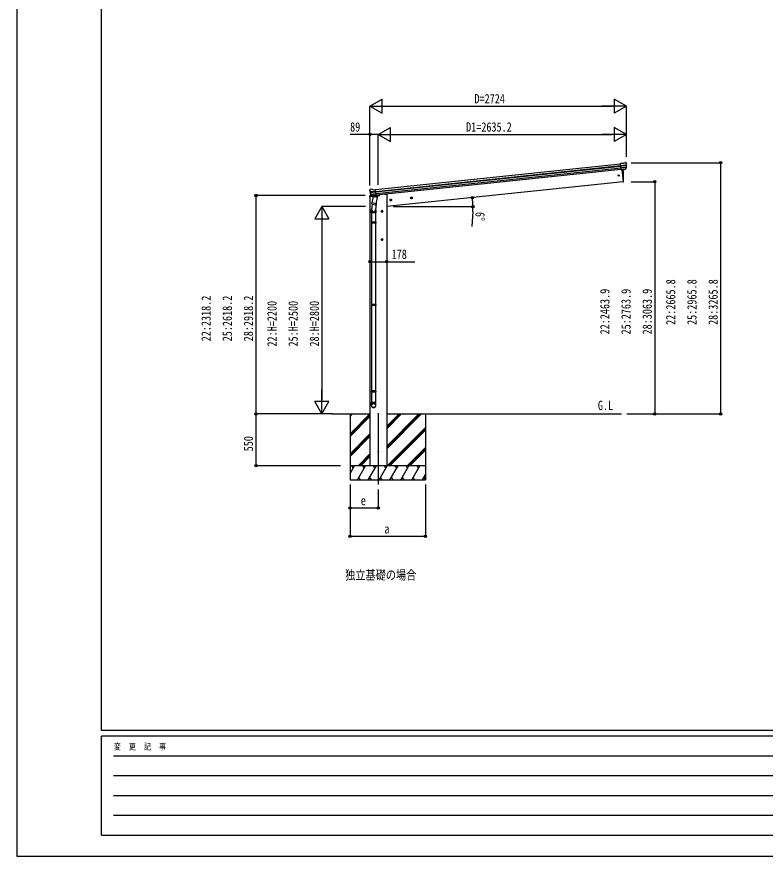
# Model space of a CAD drawing. Units: millimetres, scale not verified. Extents: x -12615 to 12615, y -8910 to 8910.
# Drawn here: x -12615 to -4666, y -8910 to 0 of the extents above; entities that cross this region are included whole.
import ezdxf
from ezdxf.enums import TextEntityAlignment as Align

# ---------------------------------------------------------------- set-up
doc = ezdxf.new("R2010")
doc.units = ezdxf.units.MM
doc.header["$LTSCALE"] = 50
for name, color, linetype in [('0-2_USER1', 3, 'Continuous'), ('0-3_YKK_12', 2, 'Continuous'), ('0-4_YKK_13', 4, 'Continuous'), ('0-5_YKK_A1', 4, 'Continuous'), ('0-6_YKK_D', 6, 'Continuous'), ('0-7_YKK_ZWAK', 7, 'Continuous')]:
    doc.layers.add(name, color=color, linetype=linetype)
doc.styles.add('ＭＳ ゴシック', font='')
doc.styles.get('ＭＳ ゴシック').set_extended_font_data('MS Gothic')

msp = doc.modelspace()

# ---------------------------------------------------------------- linework, layer by layer
at = {"layer": '0-3_YKK_12'}
msp.add_line((-8774.95, -4205.79), (-8774.95, -4965), dxfattribs=at)
at = {"layer": '0-4_YKK_13'}
for p, q in [((-6175.35, -1556.05), (-6201.87, -1558.84)), ((-6195.09, -1623.39), (-6201.87, -1558.84)), ((-6199.72, -1579.37), (-6139.98, -1573.09)), ((-6139.5, -1578.96), (-6199.1, -1585.22)), ((-6140.34, -1595.71), (-6197.37, -1601.71)), ((-6141.72, -1600.38), (-6196.9, -1606.17)), ((-6150.28, -1616.95), (-6140.84, -1598.65)), ((-6149.23, -1617.38), (-6139.11, -1599.12)), ((-6149.03, -1547.25), (-6149.04, -1547.25)), ((-6145.37, -1548.34), (-6145.37, -1548.34)), ((-6145.37, -1548.34), (-6141.05, -1551.84)), ((-6141.05, -1551.84), (-6140.19, -1552.54)), ((-6138.8, -1556.23), (-6139.11, -1554.38)), ((-6151.74, -1618.61), (-6195.11, -1623.17)), ((-6195.09, -1623.39), (-6185.14, -1622.35)), ((-6188.21, -1622.67), (-6174.71, -1751.06)), ((-6185.14, -1622.35), (-6184.87, -1622.41)), ((-6184.87, -1622.41), (-6159.54, -1619.75)), ((-6159.54, -1619.75), (-6159.29, -1619.63)), ((-6159.29, -1619.63), (-6151.6, -1618.82)), ((-6174.71, -1751.06), (-6172.66, -1750.77)), ((-8865.86, -1842.86), (-8865.94, -1840.99)), ((-8864.57, -1838.09), (-8865.27, -1838.95)), ((-8861.08, -1833.77), (-8864.57, -1838.09)), ((-8801.47, -1852.83), (-8861.2, -1859.1)), ((-8861.08, -1833.77), (-8861.07, -1833.77)), ((-8860.45, -1864.94), (-8800.85, -1858.68)), ((-8857.72, -1831.95), (-8857.71, -1831.95)), ((-8830.15, -1835.08), (-8803.62, -1832.3)), ((-8796.84, -1896.85), (-8803.62, -1832.3)), ((-8867.52, -1901.6), (-8868.42, -1908.43)), ((-8868.42, -1908.43), (-8830.98, -1904.5)), ((-8845.97, -1897.02), (-8864.86, -1899.01)), ((-8842.94, -1900.5), (-8856.64, -1884.75)), ((-8856.15, -1881.16), (-8799.12, -1875.16)), ((-8842, -1899.86), (-8855.05, -1883.93)), ((-8853.82, -1885.43), (-8798.65, -1879.63)), ((-8829.58, -1908.82), (-8842.94, -1974.48)), ((-8832.64, -1900.61), (-8840.33, -1901.42)), ((-8840.24, -1901.18), (-8796.86, -1896.62)), ((-8839.56, -1900.46), (-8838, -1900.3)), ((-8838, -1900.3), (-8800.46, -1896.35)), ((-8836.21, -1900.76), (-8836.35, -1901.49)), ((-8835.74, -1902.62), (-8810.99, -1912.37)), ((-8832.37, -1900.68), (-8832.64, -1900.61)), ((-8807.04, -1898.01), (-8832.37, -1900.68)), ((-8784.7, -1917.96), (-8829.58, -1908.82)), ((-8827.4, -1905.9), (-8828.06, -1909.13)), ((-8806.6, -1897.38), (-8809.52, -1911.73)), ((-8806.78, -1897.89), (-8807.04, -1898.01)), ((-8796.84, -1896.85), (-8806.78, -1897.89)), ((-8800.46, -1896.35), (-8798.89, -1896.19)), ((-8798.06, -1983.61), (-8784.7, -1917.96)), ((-8797.08, -1894.3), (-8796.15, -1894.49)), ((-8796.15, -1894.49), (-8784.95, -1911.42)), ((-8792.2, -1900.42), (-8765.41, -1897.6)), ((-8784.95, -1911.42), (-8786.22, -1917.65)), ((-8760.56, -1890.11), (-8760.97, -1893.28)), ((-8848.24, -2082.65), (-8848.24, -2048.3)), ((-8840.53, -1989.77), (-8846.09, -2045.49)), ((-8845.42, -1986.73), (-8842.93, -1974.48)), ((-8845.2, -1988.13), (-8845.2, -1988.12)), ((-8843.87, -1989.09), (-8802.91, -1997.42)), ((-8798.06, -1983.61), (-8842.94, -1974.48)), ((-8797.62, -1981.47), (-8804.28, -2049.22)), ((-8802.24, -2048), (-8802.24, -2082.65)), ((-8798.07, -1983.61), (-8800.61, -1996.08)), ((-8802.24, -2082.65), (-8848.24, -2082.65)), ((-8846.24, -2082.65), (-8846.24, -2179.4)), ((-8804.24, -2082.65), (-8804.24, -2179.4)), ((-8848.24, -2181.4), (-8847.24, -2179.4)), ((-8802.24, -2181.4), (-8848.24, -2181.4)), ((-8802.24, -2189.4), (-8848.24, -2189.4)), ((-8803.24, -2179.4), (-8847.24, -2179.4)), ((-8803.24, -2191.4), (-8847.24, -2191.4)), ((-8846.24, -2191.4), (-8846.24, -3053.08)), ((-8804.24, -2191.4), (-8804.24, -3053.08)), ((-8802.24, -2181.4), (-8803.24, -2179.4)), ((-8802.24, -2189.4), (-8803.24, -2191.4)), ((-8802.24, -2181.4), (-8802.24, -2189.4)), ((-8848.24, -3055.08), (-8847.24, -3053.08)), ((-8802.24, -3055.08), (-8848.24, -3055.08)), ((-8802.24, -3063.08), (-8848.24, -3063.08)), ((-8803.24, -3053.08), (-8847.24, -3053.08)), ((-8803.24, -3065.08), (-8847.24, -3065.08)), ((-8846.24, -3065.08), (-8846.24, -3970.77)), ((-8804.24, -3065.08), (-8804.24, -3970.77)), ((-8802.24, -3055.08), (-8803.24, -3053.08)), ((-8802.24, -3063.08), (-8803.24, -3065.08)), ((-8802.24, -3055.08), (-8802.24, -3063.08)), ((-8848.24, -3972.77), (-8847.24, -3970.77)), ((-8802.24, -3972.77), (-8848.24, -3972.77)), ((-8802.24, -3980.77), (-8848.24, -3980.77)), ((-8803.24, -3970.77), (-8847.24, -3970.77)), ((-8803.24, -3982.77), (-8847.24, -3982.77)), ((-8846.24, -3982.77), (-8846.24, -4092.77)), ((-8804.24, -3982.77), (-8804.24, -4092.77)), ((-8802.24, -3972.77), (-8803.24, -3970.77)), ((-8802.24, -3980.77), (-8803.24, -3982.77)), ((-8802.24, -3972.77), (-8802.24, -3980.77)), ((-8848.24, -4126.91), (-8848.24, -4092.77)), ((-8802.24, -4092.77), (-8848.24, -4092.77)), ((-8802.24, -4126.91), (-8802.24, -4092.77))]:
    msp.add_line(p, q, dxfattribs=at)
for points in [[(-6175.35, -1556.05), (-6163.75, -1549.08), (-6163.75, -1549.08)], [(-6162.52, -1548.67), (-6162.52, -1548.67), (-6149.04, -1547.25)], [(-8844.23, -1830.53), (-8844.23, -1830.53), (-8857.71, -1831.95)], [(-8830.15, -1835.08), (-8842.94, -1830.68), (-8842.94, -1830.68)], [(-8848.24, -2181.4), (-8848.24, -2189.4), (-8847.24, -2191.4)], [(-8848.24, -3055.08), (-8848.24, -3063.08), (-8847.24, -3065.08)], [(-8848.24, -3972.77), (-8848.24, -3980.77), (-8847.24, -3982.77)]]:
    msp.add_lwpolyline(points, dxfattribs=at)
for centre, radius in [((-6221.91, -1684.72), 6.5), ((-8774.95, -4615), 4.5)]:
    msp.add_circle(centre, radius, dxfattribs=at)
for centre, radius, start, end in [((-6162.21, -1551.66), 3, 96.02369, 120.97631), ((-6148.52, -1552.23), 5, 51.04426, 95.95574), ((-6332.36, -1577.88), 192.44, 1.4271, 6.57578), ((-6143.5, -1597.28), 3, 332.69111, 354.20009), ((-6339.69, -1577.35), 200.2, 354.20009, 359.53883), ((-6094.71, -1570.98), 45.32, 182.67122, 185.64518), ((-6139.31, -1580.3), 1.35, 95.1605, 97.91927), ((-6136.71, -1578.74), 2.74, 179.02151, 184.43412), ((-6141.73, -1597.67), 3, 331, 354.13916), ((-6339.69, -1577.35), 202, 354.13916, 6), ((-7070.31, -1710.84), 900.99, 357.6414, 5.70688), ((-6151.85, -1615.93), 2.99, 285.2717, 331.00739), ((-6173.08, -1747.8), 3, 278, 357.63919), ((-8664.97, -1821.74), 202, 186, 197.86084), ((-8672.03, -1823.79), 192.44, 185.42422, 190.5729), ((-8905.93, -1866.45), 45.32, 6.35482, 9.32878), ((-8857.19, -1836.92), 5, 96.04426, 140.95574), ((-8863.23, -1865.31), 2.74, 7.56588, 12.97849), ((-8860.36, -1866.29), 1.35, 94.08073, 96.8395), ((-8664.97, -1821.74), 200.2, 192.46117, 197.79991), ((-8843.92, -1833.51), 3, 71.02369, 95.97631), ((-8864.55, -1901.99), 3, 96, 172.5), ((-8854.38, -1882.78), 3, 197.86084, 221), ((-8852.73, -1882.03), 3, 197.79991, 219.30889), ((-8840.68, -1898.54), 2.99, 220.99261, 266.7283), ((-8839.62, -1899.96), 0.5, 240.73754, 276), ((-8836.7, -1900.66), 0.5, 348.5, 96), ((-8835.37, -1901.69), 1, 168.5, 248.5), ((-8810.51, -1911.46), 1.03, 242.53897, 344.46569), ((-8806.01, -1897.54), 0.604, 93.09842, 164.70595), ((-8798.95, -1895.69), 0.5, 276, 311.26246), ((-8765.93, -1892.63), 5, 276, 352.5), ((-8818.24, -2048.3), 30, 177.45142, 180), ((-8843.52, -1987.15), 1.95, 167.54017, 209.97766), ((-8843.47, -1987.13), 2, 209.90962, 258.5), ((-8802.51, -1995.46), 2, 258.5, 341.96843)]:
    msp.add_arc(centre, radius, start, end, dxfattribs=at)
for centre, major_axis, ratio, start_param, end_param in [((-6141.06, -1555.84), (-0.87, 5.91), 0.020485, 0.671432, 1.5691306), ((-6146.46, -1551.32), (5.88, -1.31), 0.24881, 0.460585, 0.4641038), ((-6142.08, -1554.87), (-2.34, 1.9), 0.995767, 3.9859716, 4.712389), ((-6337.39, -1599.3), (-20.92, 199.05), 0.994373, 4.7113789, 4.7277536), ((-6152.05, -1615.63), (-0.11, 3), 0.642905, 3.2459383, 4.203928), ((-6151.92, -1615.83), (1.66, -2.51), 0.997631, 5.8041905, 5.8929484), ((-6151.99, -1615.73), (3.53, -2.11), 0.650902, 5.2561448, 5.3289554), ((-6149.62, -1615.38), (1.08, 3.13), 0.040856, 2.1135035, 2.1416249), ((-8862.94, -1840.84), (1.9, 2.34), 0.995767, 1.5707963, 2.2972137), ((-8859.39, -1836.46), (-5.48, -2.51), 0.24881, 5.8190815, 5.8226003), ((-8863.73, -1842), (-0.38, 5.97), 0.020485, 4.7140547, 5.6117533), ((-8662.66, -1843.69), (-20.92, 199.05), 0.994373, 1.5554317, 1.5718064), ((-8842.99, -1898.46), (-1.71, 2.84), 0.040856, 4.1415604, 4.1696818), ((-8840.55, -1898.2), (-0.51, 2.96), 0.642905, 2.0792573, 3.037247), ((-8840.59, -1898.31), (-3.02, -2.79), 0.650902, 0.9542299, 1.0270405), ((-8840.64, -1898.43), (-1.1, -2.8), 0.997631, 0.3902369, 0.4789948), ((-8825.24, -2048), (23, 0), 0.996195, 2.621936, 6.6074797), ((-8825.24, -2048), (21, 0), 0.996195, 3.0215498, 6.2247991), ((-8825.24, -4125.17), (-23, 0), 0.996195, 3.1415927, 6.2831853), ((-8825.24, -4126.91), (-23, 0), 0.996195, 3.1415927, 6.2831853), ((-8825.24, -4126.91), (0, -23.43), 0.981806, 4.712389, 7.8539816)]:
    msp.add_ellipse(centre, major_axis=major_axis, ratio=ratio, start_param=start_param, end_param=end_param, dxfattribs=at)
msp.add_ellipse((-8825.24, -4126.91), major_axis=(21, 0), ratio=0.996195, dxfattribs=at)
at = {"layer": '0-5_YKK_A1'}
for p, q in [((-8803.41, -1834.29), (-6201.67, -1560.83)), ((-8801.43, -1853.18), (-6199.68, -1579.73)), ((-8801, -1857.36), (-6199.24, -1583.9)), ((-8798.9, -1877.22), (-6197.15, -1603.76)), ((-6195.39, -1620.5), (-8797.14, -1893.96)), ((-8863.95, -1907.96), (-8863.95, -4765)), ((-8704.95, -1884.5), (-8760.59, -1890.35)), ((-8704.95, -1884.5), (-8685.95, -1884.5)), ((-8685.95, -1884.5), (-8685.95, -4765)), ((-8632.1, -1944.08), (-8651.99, -1946.17)), ((-8642.83, -1937.66), (-8648.9, -1942.07)), ((-8648.9, -1942.07), (-8648.11, -1949.54)), ((-8648.11, -1949.54), (-8641.26, -1952.59)), ((-8641, -1955.07), (-8643.09, -1935.18)), ((-8635.97, -1940.71), (-8642.83, -1937.66)), ((-8413.31, -1921.08), (-8433.2, -1923.17)), ((-8424.04, -1914.66), (-8430.11, -1919.08)), ((-8430.11, -1919.08), (-8429.33, -1926.54)), ((-8429.33, -1926.54), (-8422.47, -1929.59)), ((-8422.21, -1932.07), (-8424.3, -1912.18)), ((-8417.18, -1917.72), (-8424.04, -1914.66)), ((-8724.98, -2065), (-8744.98, -2065)), ((-8734.98, -2057.49), (-8741.48, -2061.25)), ((-8741.48, -2061.25), (-8741.48, -2068.75)), ((-8741.48, -2068.75), (-8734.98, -2072.51)), ((-8734.98, -2075), (-8734.98, -2055)), ((-8728.48, -2061.25), (-8734.98, -2057.49)), ((-8725.02, -2365.06), (-8745.02, -2365.06)), ((-8735.02, -2357.55), (-8741.52, -2361.31)), ((-8741.52, -2361.31), (-8741.52, -2368.81)), ((-8741.52, -2368.81), (-8735.02, -2372.56)), ((-8735.02, -2375.06), (-8735.02, -2355.06)), ((-8728.52, -2361.31), (-8735.02, -2357.55)), ((-9268, -4215), (-8863.95, -4215)), ((-9074.94, -4215), (-9074.94, -4915)), ((-9074.94, -4242.38), (-9047.56, -4215)), ((-9074.94, -4228.24), (-9061.7, -4215)), ((-9074.94, -4426.23), (-8863.95, -4215.23)), ((-9074.94, -4440.37), (-8863.95, -4229.38)), ((-9074.94, -4454.51), (-8863.95, -4243.52)), ((-8685.95, -4215), (-6191.94, -4215)), ((-8685.95, -4586.02), (-8314.93, -4215)), ((-8685.95, -4557.73), (-8343.21, -4215)), ((-8685.95, -4571.87), (-8329.07, -4215)), ((-8685.95, -4373.89), (-8527.06, -4215)), ((-8685.95, -4359.74), (-8541.2, -4215)), ((-8685.95, -4345.6), (-8555.34, -4215)), ((-8274.94, -4215), (-8274.94, -4915)), ((-8681.08, -4765), (-8274.94, -4358.86)), ((-9074.94, -4638.36), (-8863.95, -4427.37)), ((-9074.94, -4652.5), (-8863.95, -4441.51)), ((-8666.94, -4765), (-8274.94, -4373)), ((-8652.8, -4765), (-8274.94, -4387.15)), ((-9074.94, -4666.64), (-8863.95, -4455.65)), ((-8468.95, -4765), (-8274.94, -4570.99)), ((-8454.81, -4765), (-8274.94, -4585.13)), ((-8440.66, -4765), (-8274.94, -4599.28)), ((-8989.45, -4765), (-8863.95, -4639.5)), ((-8975.31, -4765), (-8863.95, -4653.64)), ((-8961.16, -4765), (-8863.95, -4667.78)), ((-8274.94, -4765), (-9074.94, -4765)), ((-9074.94, -4848.83), (-9026.54, -4765)), ((-9041.54, -4790.98), (-9056.54, -4765)), ((-8997.67, -4915), (-8911.07, -4765)), ((-8926.07, -4790.98), (-8941.07, -4765)), ((-8882.2, -4915), (-8795.6, -4765)), ((-8810.6, -4790.98), (-8825.6, -4765)), ((-8766.73, -4915), (-8680.13, -4765)), ((-8695.13, -4790.98), (-8710.13, -4765)), ((-8651.26, -4915), (-8564.66, -4765)), ((-8579.66, -4790.98), (-8594.66, -4765)), ((-8535.79, -4915), (-8449.19, -4765)), ((-8479.19, -4765), (-8464.19, -4790.98)), ((-8420.32, -4915), (-8333.72, -4765)), ((-8348.72, -4790.98), (-8363.72, -4765)), ((-8982.68, -4889.02), (-8967.68, -4915)), ((-8867.2, -4889.02), (-8852.2, -4915)), ((-8751.73, -4889.02), (-8736.74, -4915)), ((-8636.26, -4889.02), (-8621.27, -4915)), ((-8520.79, -4889.02), (-8505.8, -4915)), ((-8405.32, -4889.02), (-8390.33, -4915)), ((-8304.85, -4915), (-8274.94, -4863.19)), ((-8289.85, -4889.02), (-8274.94, -4914.85)), ((-9074.94, -4915), (-8274.94, -4915))]:
    msp.add_line(p, q, dxfattribs=at)
for points in [[(-6188.21, -1622.67), (-6174.71, -1751.05), (-8685.95, -2015)], [(-8641.26, -1952.59), (-8635.18, -1948.18), (-8635.97, -1940.71)], [(-8422.47, -1929.59), (-8416.4, -1925.18), (-8417.18, -1917.72)], [(-8734.98, -2072.51), (-8728.48, -2068.75), (-8728.48, -2061.25)], [(-8735.02, -2372.56), (-8728.52, -2368.81), (-8728.52, -2361.31)]]:
    msp.add_lwpolyline(points, dxfattribs=at)
for centre, radius in [((-8642.04, -1945.12), 8.5), ((-8642.04, -1945.12), 7.7), ((-8642.04, -1945.12), 6.5), ((-8423.25, -1922.13), 8.5), ((-8423.25, -1922.13), 7.7), ((-8423.25, -1922.13), 6.5), ((-8734.98, -2065), 8.5), ((-8734.98, -2065), 7.7), ((-8734.98, -2065), 6.5), ((-8735.02, -2365.06), 8.5), ((-8735.02, -2365.06), 7.7), ((-8735.02, -2365.06), 6.5)]:
    msp.add_circle(centre, radius, dxfattribs=at)
at = {"layer": '0-6_YKK_D'}
for p, q in [((-8863.82, -949.24), (-8733.92, -874.24)), ((-8733.92, -1024.24), (-8733.92, -874.24)), ((-6139.77, -949.24), (-6269.68, -874.24)), ((-6269.68, -874.24), (-6269.68, -1024.24)), ((-8863.82, -1780.31), (-8863.82, -948.24)), ((-8863.82, -949.24), (-8733.92, -1024.24)), ((-8863.82, -949.24), (-8604.01, -949.24)), ((-8713.82, -949.24), (-6289.77, -949.24)), ((-6139.77, -949.24), (-6399.58, -949.24)), ((-6139.77, -949.24), (-6269.68, -1024.24)), ((-6139.77, -1486.42), (-6139.77, -948.24)), ((-8774.9, -1249.24), (-8645, -1174.24)), ((-8645, -1324.24), (-8645, -1174.24)), ((-6139.69, -1249.24), (-6269.6, -1174.24)), ((-6269.6, -1174.24), (-6269.6, -1324.24)), ((-8863.9, -1790.27), (-8863.9, -1248.24)), ((-8774.9, -1782.14), (-8774.9, -1248.24)), ((-8774.9, -1782.14), (-8774.9, -1248.24)), ((-8774.9, -1249.24), (-8645, -1324.24)), ((-8774.9, -1249.24), (-8515.09, -1249.24)), ((-8624.9, -1249.24), (-6289.69, -1249.24)), ((-6139.69, -1249.24), (-6399.5, -1249.24)), ((-6139.69, -1249.24), (-6269.6, -1324.24)), ((-6139.69, -1486.42), (-6139.69, -1248.24)), ((-6088.94, -1549.24), (-5138.69, -1549.24)), ((-5139.69, -1549.24), (-5139.69, -4215)), ((-6088.94, -1751.06), (-5838.69, -1751.06)), ((-5839.69, -1751.06), (-5839.69, -4215)), ((-8913.92, -1896.8), (-10075.94, -1896.8)), ((-10074.94, -1896.8), (-10074.94, -4215)), ((-9374.94, -2015), (-9449.94, -2144.9)), ((-8912.22, -2015), (-9375.94, -2015)), ((-9374.94, -2015), (-9299.94, -2144.9)), ((-9374.94, -2015), (-9374.94, -2274.81)), ((-8615.32, -2015.39), (-7769.83, -2015.39)), ((-7772.24, -2066.37), (-7781.14, -2226.52)), ((-9449.94, -2144.9), (-9299.94, -2144.9)), ((-9374.94, -2165), (-9374.94, -4065)), ((-9374.94, -4215), (-9374.94, -3955.19)), ((-9374.94, -4215), (-9449.94, -4085.1)), ((-9299.94, -4085.1), (-9449.94, -4085.1)), ((-9374.94, -4215), (-9299.94, -4085.1)), ((-9272.97, -4215), (-10075.94, -4215)), ((-9262.25, -4215), (-10075.94, -4215)), ((-10074.94, -4215), (-10074.94, -4765)), ((-9272.97, -4215), (-9375.94, -4215)), ((-6135.1, -4215), (-5138.69, -4215)), ((-6135.1, -4215), (-5838.69, -4215)), ((-9176.19, -4765), (-10075.94, -4765)), ((-9074.94, -4965), (-9074.94, -5516)), ((-9074.94, -4965), (-9074.94, -5216)), ((-8274.94, -4965), (-8274.94, -5516)), ((-8774.94, -5016.38), (-8774.94, -5216)), ((-8774.94, -5215), (-9074.94, -5215)), ((-8274.94, -5515), (-9074.94, -5515))]:
    msp.add_line(p, q, dxfattribs=at)
for points in [[(-8774.9, -1249.24), (-8863.9, -1249.24), (-9075.3, -1249.24)], [(-8863.98, -2599.55), (-8685.98, -2599.55), (-8388.18, -2599.55)]]:
    msp.add_lwpolyline(points, dxfattribs=at)
for centre in [(-8863.9, -1249.24), (-5139.69, -1549.24), (-5839.69, -1751.06), (-10074.94, -1896.8), (-7775.86, -1919.34), (-7770.83, -2015.39), (-8863.98, -2599.55), (-8685.98, -2599.55), (-10074.94, -4215), (-10074.94, -4215), (-5839.69, -4215), (-5139.69, -4215), (-10074.94, -4765), (-9074.94, -5215), (-8774.94, -5215), (-9074.94, -5515), (-8274.94, -5515)]:
    msp.add_circle(centre, 12.75, dxfattribs=at)
for start, end in [(0, 6), (356.81945, 0)]:
    msp.add_arc((-8689.68, -2015.39), 918.85, start, end, dxfattribs=at)
at = {"layer": '0-7_YKK_ZWAK'}
for p, q in [((-11714.94, -7575), (-11714.94, 8325)), ((11685.06, -7575), (-11714.94, -7575)), ((-3914.94, -7635), (-11714.94, -7635)), ((-11714.94, -8685), (-11714.94, -7635)), ((-11587.44, -7845), (-4064.94, -7845)), ((-11587.44, -8055), (-4064.94, -8055)), ((-11587.44, -8265), (-4064.94, -8265)), ((-11587.44, -8475), (-4064.94, -8475)), ((-11714.94, -8685), (-3914.94, -8685))]:
    msp.add_line(p, q, dxfattribs=at)
msp.add_lwpolyline([(-12615, -8910), (12615, -8910), (12615, 8910), (-12615, 8910)], close=True, dxfattribs=at)

# ---------------------------------------------------------------- texts
at = {"layer": '0-2_USER1', "style": 'ＭＳ ゴシック', "width": 0.8}
for s, p in [('G.L', (-6443, -4204)), ('独立基礎の場合', (-9127, -6003))]:
    msp.add_text(s, height=98.97, dxfattribs=at).set_placement(p, align=Align.BOTTOM_LEFT)
at = {"layer": '0-6_YKK_D', "style": 'ＭＳ ゴシック', "width": 0.8}
for s, p in [('D=2724', (-7753.8, -948.24)), ('89', (-9074.3, -1248.24)), ('D1=2635.2', (-7842.5, -1248.24)), ('178', (-8633.98, -2598.55)), ('e', (-8960.94, -5214)), ('a', (-8710.94, -5514))]:
    msp.add_text(s, height=98.97, dxfattribs=at).set_placement(p, align=Align.BOTTOM_LEFT)
for s, rotation, p in [('6°', 266.819, (-7771.3, -2067.42)), ('22:2665.8', 90, (-5590.69, -3270.92)), ('25:2965.8', 90, (-5365.69, -3270.92)), ('28:3265.8', 90, (-5140.69, -3270.92)), ('22:2463.9', 90, (-6290.69, -3371.83)), ('25:2763.9', 90, (-6065.69, -3371.83)), ('28:3063.9', 90, (-5840.69, -3371.83)), ('22:2318.2', 90, (-10525.94, -3444.7)), ('25:2618.2', 90, (-10300.94, -3444.7)), ('28:2918.2', 90, (-10075.94, -3444.7)), ('22:H=2200', 90, (-9825.94, -3500.2)), ('25:H=2500', 90, (-9600.94, -3500.2)), ('28:H=2800', 90, (-9375.94, -3500.2)), ('550', 90, (-10075.94, -4612.4))]:
    msp.add_text(s, height=98.97, rotation=rotation, dxfattribs=at).set_placement(p, align=Align.BOTTOM_LEFT)
at = {"layer": '0-7_YKK_ZWAK', "style": 'ＭＳ ゴシック', "width": 0.8}
msp.add_text('変  更  記  事', height=65.98, dxfattribs=at).set_placement((-11583.93, -7800), align=Align.BOTTOM_LEFT)

doc.saveas('drawing.dxf')
